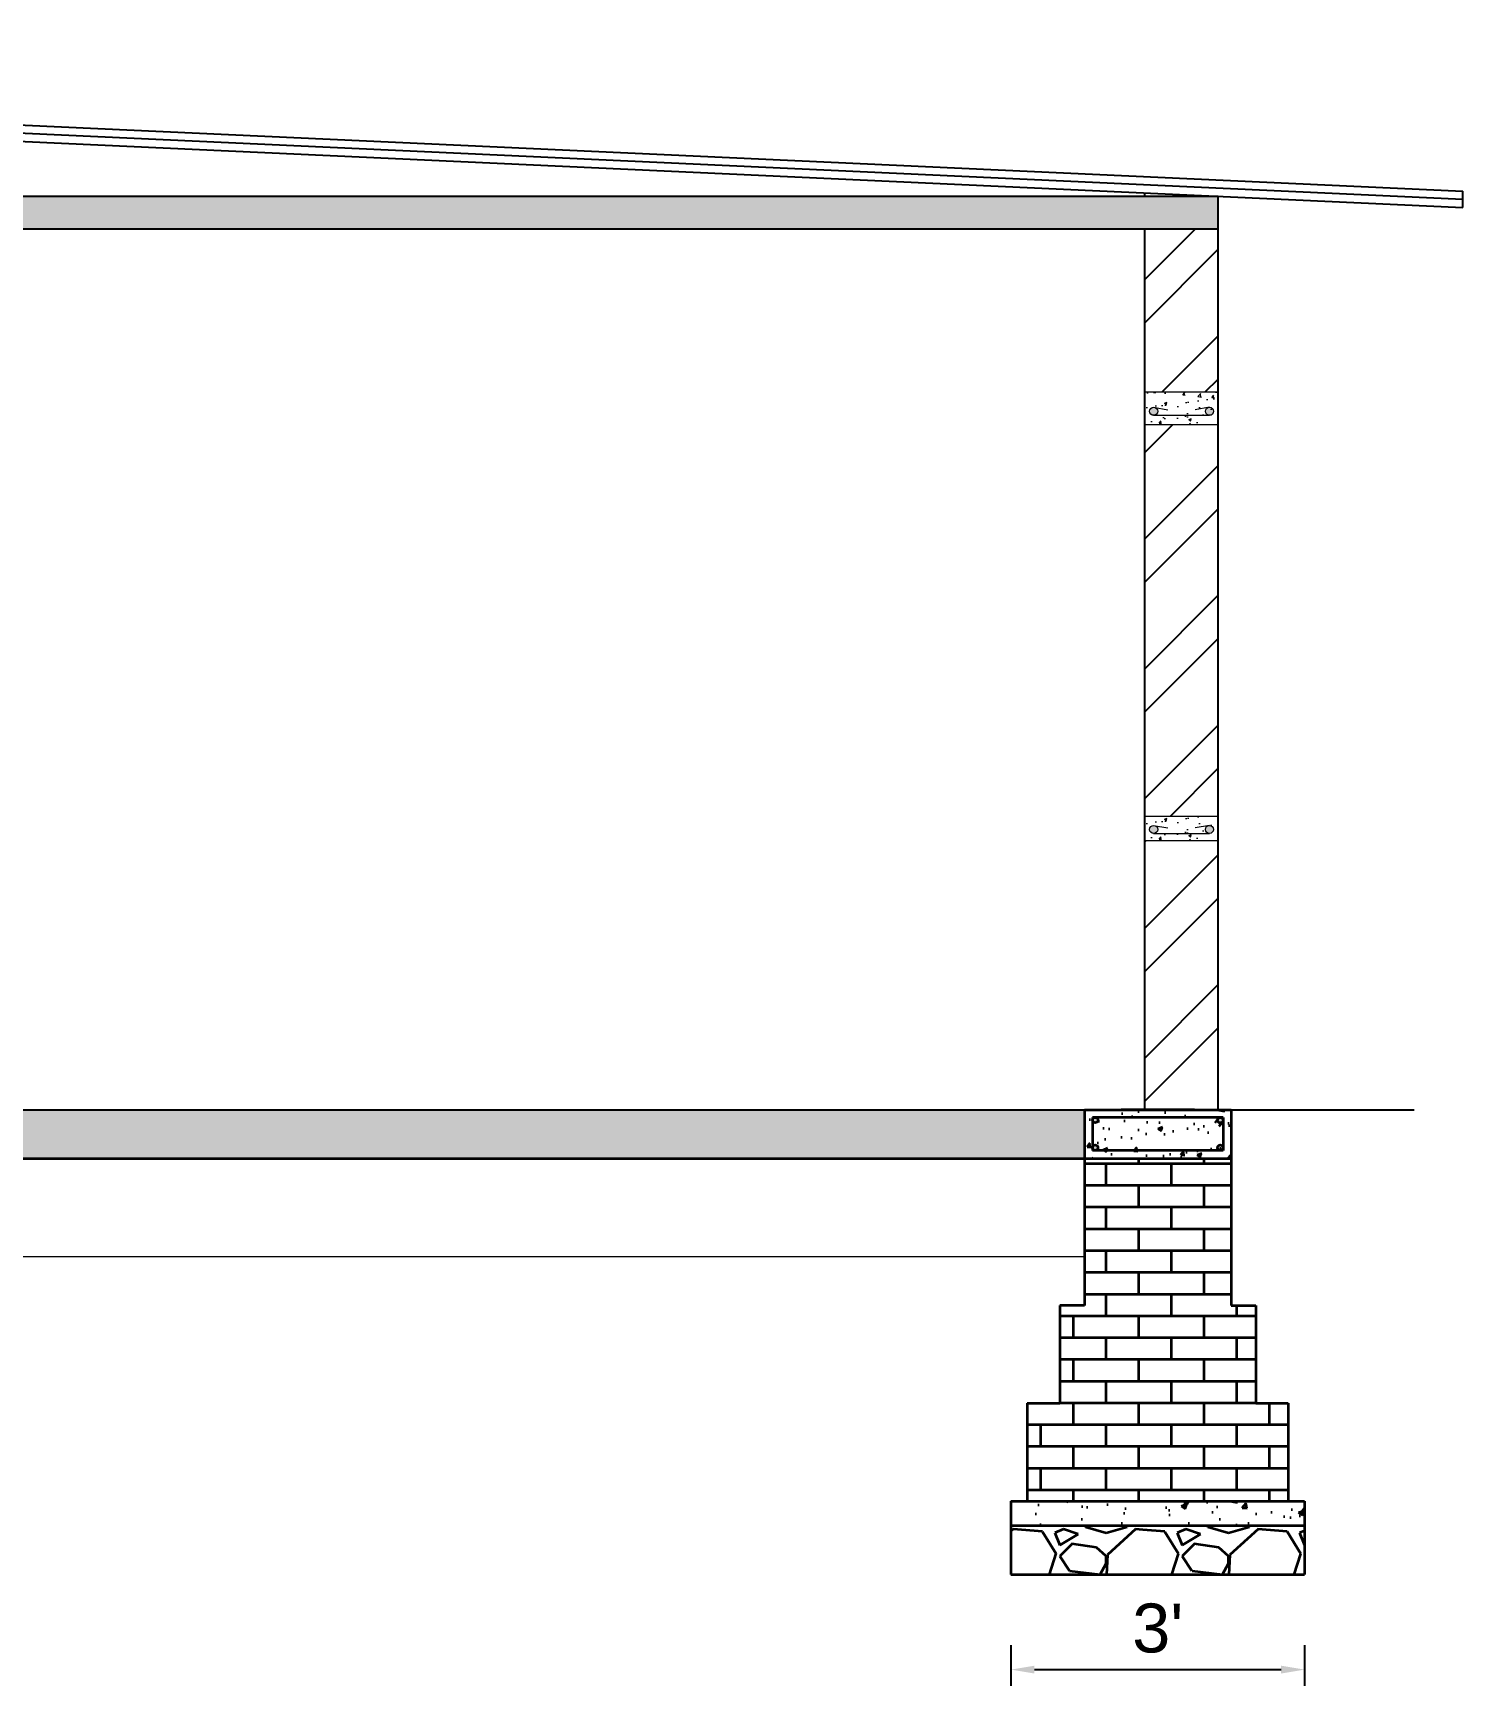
# Model space of a CAD drawing. Header units: inches. Extents: x 392906 to 410488, y -52747 to -40742.
# Drawn here: x 403601.4 to 403776.7, y -51442.1 to -51239.4 of the extents above; entities that cross this region are included whole.
import ezdxf

# ---------------------------------------------------------------- set-up
doc = ezdxf.new("R2010")
doc.units = ezdxf.units.IN
doc.header["$LTSCALE"] = 2
doc.header["$MEASUREMENT"] = 0
doc.header["$PDMODE"] = 34
doc.layers.get('0').update_dxf_attribs({"linetype": 'CONTINUOUS'})
doc.layers.get('DEFPOINTS').update_dxf_attribs({"color": 141, "linetype": 'CONTINUOUS'})
for name, color, linetype, lineweight in [('door', 20, 'CONTINUOUS', 35), ('steps', 253, 'CONTINUOUS', 20), ('WALL - A', 1, 'CONTINUOUS', 40)]:
    doc.layers.add(name, color=color, linetype=linetype, lineweight=lineweight)
doc.styles.add('Lettring Text', font='arial.ttf')
doc.dimstyles.new('Copy of Standard', dxfattribs={"dimtxt": 6, "dimasz": 2.875, "dimexe": 2, "dimexo": 4, "dimgap": 2, "dimtad": 1, "dimdec": 0, "dimrnd": 1, "dimzin": 0, "dimdsep": 46, "dimlunit": 4, "dimtxsty": 'Lettring Text', "dimcen": 0.1, "dimclrd": 7, "dimclre": 7, "dimclrt": 7, "dimazin": 0, "dimtfac": 0.645, "dimtdec": 0, "dimtmove": 1, "dimatfit": 0, "dimfxl": 3, "dimfxlon": 1, "dimtfillclr": 256, "dimtolj": 1, "dimtzin": 0, "dimlwd": -1, "dimlwe": -1, "dimarcsym": 2})
pattern_1 = [(228.0127875, (42693.675, -20640.5317), (-120, -135), [2.01804, -199.7863207]), (184.96974073, (42692.325, -20642.0317), (180, 15), [3.46302, -342.8388714]), (132.51044708, (42688.875, -20642.3317), (150, -165), [2.44182, -241.74048894]), (267.273689, (42683.025, -20646.0817), (15, 300), [3.15357, -312.2033706]), (292.83365418, (42682.875, -20649.2317), (-75, 180), [3.092325, -306.1405969]), (357.273689, (42684.075, -20652.0817), (-300, 15), [3.15357, -312.2033706]), (37.69424047, (42687.225, -20652.23173), (-195, -150), [4.170435, -412.87272823]), (72.25532837, (42690.525, -20649.6817), (105, 330), [3.93732, -389.79482245]), (121.42956562, (42691.725, -20645.9317), (-120, 195), [3.16425, -313.26109665]), (175.2363583, (42690.075, -20643.2317), (165, -15), [3.61248, -177.0114387]), (222.3974378, (42686.475, -20642.93173), (-180, -165), [4.67172, -462.5006251]), (138.81407483, (42697.875, -20646.2317), (-105, 90), [1.594515, -157.8576722]), (171.4692344, (42696.675, -20645.1817), (195, -30), [3.033555, -300.32267124]), (225, (42693.675, -20644.732), (-2e-15, -15), [2.121315, -19.09188844]), (203.1985905, (42692.625, -20642.9317), (75, 30), [1.14237, -113.0942266]), (291.8014095, (42691.575, -20643.3817), (-15, 45), [1.615545, -79.1619271]), (30.9637565, (42692.175, -20644.8817), (45, 30), [2.623935, -84.8403434]), (161.5650512, (42694.425, -20643.5317), (30, -15), [1.897365, -45.5367999]), (16.38954033, (42682.875, -20643.3817), (150, 45), [2.658, -263.1426772]), (70.34617594, (42685.425, -20642.6317), (-60, -165), [2.229915, -220.7611162]), (293.1985905, (42694.425, -20640.5317), (-30, 75), [2.284725, -111.9518716]), (343.61045967, (42695.325, -20642.6317), (-150, 45), [2.658, -263.1426772]), (339.4439548, (42682.875, -20652.6817), (-75, 30), [2.5632, -125.5968562]), (294.77514057, (42685.275, -20653.5817), (-75, 165), [2.14767, -212.61964595]), (66.8014095, (42694.575, -20655.5317), (30, 75), [2.284725, -111.9518716]), (17.35402464, (42695.475, -20653.4317), (-195, -60), [2.514465, -248.9313542]), (69.4439548, (42687.225, -20655.5317), (-30, -75), [1.2816, -126.8784562]), (101.3099325, (42693.675, -20655.5317), (-15, 60), [0.76485, -75.7204427]), (165.9637565, (42693.525, -20654.7817), (45, -15), [3.092325, -58.7542594]), (186.00900596, (42690.525, -20654.0317), (150, 15), [2.86575, -283.7088476]), (303.6900675, (42692.175, -20646.2317), (-15, 30), [2.16333, -51.91993913]), (353.15722659, (42693.375, -20648.0317), (255, -30), [3.77691, -373.91343936]), (60.9453959, (42697.125, -20648.4817), (-60, -105), [1.54434, -152.8901121]), (90, (42697.875, -20647.132), (-15, 15), [0.9, -14.1]), (120.25643716, (42690.225, -20653.5817), (60, -105), [2.08386, -206.30279984]), (48.0127875, (42689.175, -20651.7817), (120, 135), [4.03608, -197.7682807]), (0, (42691.875, -20648.782), (15, 15), [3.9, -11.1]), (325.30484647, (42695.775, -20648.7817), (150, -105), [2.37171, -234.7991145]), (254.0546041, (42697.725, -20650.1317), (-15, -60), [2.18403, -107.01761834]), (207.64597536, (42697.125, -20652.2317), (-285, -150), [3.555975, -352.04211273]), (175.42607874, (42693.975, -20653.8817), (-195, 15), [3.761985, -372.4361011])]
pattern_2 = [(50, (339411.042, 65140.823), (5.73808146, -0.50201708), [0.6, -6.6]), (355, (339411.042, 65140.823), (-1.11001067, 6.01753707), [0.48, -5.28]), (100.4514, (339411.5203, 65140.781), (4.62807505, 5.51551634), [0.50992152, -5.6091369]), (46.1842, (339411.042, 65142.423), (8.5379284, -1.3241521), [0.9, -9.9]), (96.6356, (339411.754, 65142.313), (7.47730164, 7.79294297), [0.7648823, -8.413704]), (351.1842, (339411.042, 65142.423), (7.47729556, 7.7929488), [0.72, -7.92]), (21, (339411.842, 65142.023), (4.77525642, -3.22095113), [0.6, -6.6]), (326, (339411.842, 65142.023), (1.94652266, 5.80120036), [0.48, -5.28]), (71.4514, (339412.24, 65141.7546), (6.72178103, 2.58024397), [0.50992152, -5.6091369]), (37.5, (339411.0421, 65140.823), (0.097278843, 2.66315083), [0, -5.216, 0, -5.36, 0, -5.3]), (7.5, (339411.0421, 65140.823), (2.1045563, 3.155293695), [0, -3.056, 0, -5.096, 0, -2.02]), (327.5, (339409.2581, 65140.823), (4.27057949, -0.180438974), [0, -2, 0, -6.24, 0, -8.28]), (317.5, (339408.458, 65140.823), (4.66548935, 0.80083986), [0, -2.6, 0, -4.144, 0, -5.88])]

# ---------------------------------------------------------------- blocks, each defined once
blk = doc.blocks.new('*D1262')
at = {"color": 7, "transparency": 16777216}
for p, q in [((403721.29, -51437.05), (403721.29, -51442.05)), ((403757.29, -51437.05), (403757.29, -51442.05)), ((403724.16, -51440.05), (403754.41, -51440.05))]:
    blk.add_line(p, q, dxfattribs=at)
at = {"color": 7, "linetype": 'ByBlock', "transparency": 16777216}
for points in [[(403724.16, -51439.57), (403724.16, -51440.53), (403721.29, -51440.05)], [(403754.41, -51439.57), (403754.41, -51440.53), (403757.29, -51440.05)]]:
    blk.add_solid(points, dxfattribs=at)
at = {"layer": 'DEFPOINTS', "color": 0, "linetype": 'ByBlock', "transparency": 16777216}
for p in [(403721.29, -51428.4), (403757.29, -51428.4), (403757.29, -51440.05)]:
    blk.add_point(p, dxfattribs=at)
at = {"color": 7, "linetype": 'ByBlock', "lineweight": 5, "transparency": 16777216, "insert": (403739.29, -51434.99), "char_height": 6, "attachment_point": 5, "style": 'Lettring Text'}
blk.add_mtext("\\A1;3'", dxfattribs=at)

msp = doc.modelspace()

# ---------------------------------------------------------------- hatches: boundary and pattern name
at = {"linetype": 'ByBlock', "lineweight": 5}
h = msp.add_hatch(dxfattribs=at)
h.set_pattern_fill('AR-CONC', scale=0.5, style=0)
h.set_pattern_definition([(50, (357498.774, 17520.352), (3.58630091, -0.31376067), [0.375, -4.125]), (355, (357498.774, 17520.352), (-0.69375667, 3.76096067), [0.3, -3.3]), (100.4514, (357499.073, 17520.326), (2.89254691, 3.44719771), [0.31870095, -3.50571056]), (46.1842, (357498.774, 17521.352), (5.33620524, -0.82759507), [0.5625, -6.1875]), (96.6356, (357499.2187, 17521.283), (4.67331353, 4.87058935), [0.47805144, -5.258565]), (351.1842, (357498.774, 17521.352), (4.67330973, 4.870593), [0.45, -4.95]), (21, (357499.274, 17521.102), (2.98453526, -2.01309445), [0.375, -4.125]), (326, (357499.274, 17521.102), (1.21657666, 3.62575023), [0.3, -3.3]), (71.4514, (357499.5228, 17520.9343), (4.20111314, 1.61265248), [0.31870095, -3.50571056]), (37.5, (357498.774, 17520.352), (0.060799277, 1.66446927), [0, -3.26, 0, -3.35, 0, -3.3125]), (7.5, (357498.774, 17520.352), (1.315347687, 1.97205856), [0, -1.91, 0, -3.185, 0, -1.2625]), (327.5, (357497.659, 17520.352), (2.66911218, -0.112774359), [0, -1.25, 0, -3.9, 0, -5.175]), (317.5, (357497.159, 17520.352), (2.91593085, 0.50052491), [0, -1.625, 0, -2.59, 0, -3.675])])
h.paths.add_polyline_path([(403746.7, -51283.4), (403737.7, -51283.4), (403737.7, -51287.4), (403746.7, -51287.4)])
edge = h.paths.add_edge_path(flags=16)
edge.add_arc((403745.62, -51286.04), 0.496, 180, 268.058, ccw=False)
edge.add_arc((403745.62, -51286.04), 0.496, 0, 180, ccw=False)
edge.add_arc((403745.62, -51286.04), 0.496, -91.942, 0, ccw=False)
edge.add_line((403745.6, -51286.54), (403738.8, -51286.54))
edge.add_arc((403738.78, -51286.04), 0.496, 180, 271.942, ccw=False)
edge.add_arc((403738.78, -51286.04), 0.496, 0, 180, ccw=False)
edge.add_arc((403738.78, -51286.04), 0.496, -88.058, 0, ccw=False)
edge.add_line((403738.8, -51286.54), (403745.6, -51286.54))
h = msp.add_hatch(color=7, dxfattribs=at)
h.paths.add_polyline_path([(403746.11, -51285.77, 0.414214), (403745.62, -51285.27), (403745.45, -51285.3, 0.315664), (403745.12, -51285.77, 1)])
h.paths.add_polyline_path([(403738.95, -51285.3), (403738.78, -51285.27, 0.414214), (403738.29, -51285.77, 0.404321), (403738.77, -51286.26), (403738.8, -51286.26, 0.404321), (403739.28, -51285.77, 0.315664)])
h = msp.add_hatch(dxfattribs=at)
h.set_pattern_fill('AR-CONC', scale=0.5, style=0)
h.set_pattern_definition([(50, (357498.774, 17469.352), (3.58630091, -0.31376067), [0.375, -4.125]), (355, (357498.774, 17469.352), (-0.69375667, 3.76096067), [0.3, -3.3]), (100.4514, (357499.073, 17469.326), (2.89254691, 3.44719771), [0.31870095, -3.50571056]), (46.1842, (357498.774, 17470.352), (5.33620524, -0.82759507), [0.5625, -6.1875]), (96.6356, (357499.2187, 17470.283), (4.67331353, 4.87058935), [0.47805144, -5.258565]), (351.1842, (357498.774, 17470.352), (4.67330973, 4.870593), [0.45, -4.95]), (21, (357499.274, 17470.102), (2.98453526, -2.01309445), [0.375, -4.125]), (326, (357499.274, 17470.102), (1.21657666, 3.62575023), [0.3, -3.3]), (71.4514, (357499.5228, 17469.9343), (4.20111314, 1.61265248), [0.31870095, -3.50571056]), (37.5, (357498.774, 17469.352), (0.060799277, 1.66446927), [0, -3.26, 0, -3.35, 0, -3.3125]), (7.5, (357498.774, 17469.352), (1.315347687, 1.97205856), [0, -1.91, 0, -3.185, 0, -1.2625]), (327.5, (357497.659, 17469.352), (2.66911218, -0.112774359), [0, -1.25, 0, -3.9, 0, -5.175]), (317.5, (357497.159, 17469.352), (2.91593085, 0.50052491), [0, -1.625, 0, -2.59, 0, -3.675])])
h.paths.add_polyline_path([(403746.7, -51335.4), (403737.7, -51335.4), (403737.7, -51338.4), (403746.7, -51338.4)])
h.paths.add_polyline_path([(403745.6, -51337.54, -0.404321), (403745.12, -51337.04, -1), (403746.11, -51337.04, -0.424176), (403745.6, -51337.54), (403738.8, -51337.54, -0.424176), (403738.29, -51337.04, -1), (403739.28, -51337.04, -0.404321), (403738.8, -51337.54)], flags=16)
h = msp.add_hatch(color=7, dxfattribs=at)
h.paths.add_polyline_path([(403746.11, -51337.04, 0.414214), (403745.62, -51336.54), (403745.45, -51336.57, 0.315664), (403745.12, -51337.04, 1)])
h.paths.add_polyline_path([(403738.95, -51336.57), (403738.78, -51336.54, 0.414214), (403738.29, -51337.04, 0.404321), (403738.77, -51337.54), (403738.8, -51337.54, 0.404321), (403739.28, -51337.04, 0.315664)])
at = {"layer": 'door', "ltscale": 0.5}
h = msp.add_hatch(dxfattribs=at)
h.set_pattern_fill('AR-CONC', color=256, scale=0.8, style=0)
h.set_pattern_definition([(50, (0, 0), (5.73808146, -0.50201708), [0.6, -6.6]), (355, (0, 0), (-1.11001067, 6.01753707), [0.48, -5.28]), (100.4514445, (0.478, -0.042), (4.628070774, 5.51551993), [0.50992154, -5.6091369]), (46.1842, (0, 1.6), (8.53793065, -1.32415425), [0.9, -9.9]), (96.6356355, (0.7115, 1.49), (7.47729557, 7.7929488), [0.76488274, -8.41371008]), (351.184164, (0, 1.6), (7.47729556, 7.7929488), [0.72, -7.92]), (21, (0.8, 1.2), (4.775256417, -3.220951125), [0.6, -6.6]), (326, (0.8, 1.2), (1.946522655, 5.80120036), [0.48, -5.28]), (71.4514447, (1.198, 0.9316), (6.721779014, 2.58024922), [0.50992152, -5.6091369]), (37.5, (0, 0), (0.097278843, 2.663150831), [0, -5.216, 0, -5.36, 0, -5.3]), (7.5, (0, 0), (2.1045563, 3.155293695), [0, -3.056, 0, -5.096, 0, -2.02]), (327.5, (-1.784, 0), (4.270579489, -0.180438974), [0, -2, 0, -6.24, 0, -8.28]), (317.5, (-2.584, 0), (4.665489355, 0.80083986), [0, -2.6, 0, -4.144, 0, -5.88])])
h.paths.add_polyline_path([(403746.7, -51259.4), (403380.96, -51259.4), (403380.96, -51263.4), (403746.7, -51263.4)])
h = msp.add_hatch(dxfattribs=at)
h.set_pattern_fill('AR-CONC', color=256, scale=0.8, style=0)
h.set_pattern_definition(pattern_2)
h.paths.add_polyline_path([(403748.29, -51371.4), (403730.29, -51371.4), (403730.29, -51377.4), (403748.29, -51377.4), (403748.29, -51372.35)])
h.paths.add_polyline_path([(403747.29, -51372.35), (403747.29, -51376.4), (403731.29, -51376.4), (403731.29, -51372.35), (403731.59, -51372.35, -0.049683), (403731.66, -51372.35)], flags=16)
h.paths.add_polyline_path([(403747.28, -51372.69, -1), (403746.61, -51372.69, -1)], flags=0)
h.paths.add_polyline_path([(403747.29, -51376.06, -1), (403746.62, -51376.06, -1)], flags=16)
h.paths.add_polyline_path([(403731.96, -51376.06, -1), (403731.29, -51376.06, -1)], flags=16)
h = msp.add_hatch(dxfattribs=at)
h.set_pattern_fill('AR-CONC', color=256, scale=0.8, style=0)
h.set_pattern_definition(pattern_2)
h.paths.add_polyline_path([(403747.29, -51372.35), (403731.29, -51372.35), (403731.29, -51376.4), (403747.29, -51376.4)])
h = msp.add_hatch(color=256, dxfattribs=at)
h.paths.add_polyline_path([(403731.96, -51372.68, 0.385424), (403731.66, -51372.35), (403731.59, -51372.35, 0.385424), (403731.29, -51372.68, 1)])
h.paths.add_polyline_path([(403731.29, -51376.06, 1), (403731.96, -51376.06, 1)])
h.paths.add_polyline_path([(403746.61, -51372.69, 1), (403747.28, -51372.69, 1)])
h.paths.add_polyline_path([(403746.62, -51376.06, 1), (403747.29, -51376.06, 1)])
at = {"layer": 'door', "ltscale": 0.5, "transparency": 33554648}
h = msp.add_hatch(dxfattribs=at)
h.set_pattern_fill('AR-BRSTD', color=256)
h.set_pattern_definition([(0, (248336.9682, -24483.9714), (0, 2.667), []), (90, (248336.968, -24483.9714), (-4, 2.667), [2.667, -2.667])])
h.paths.add_polyline_path([(403748.29, -51377.4), (403730.29, -51377.4), (403730.29, -51395.4), (403748.29, -51395.4)])
h.paths.add_polyline_path([(403751.29, -51395.4), (403727.29, -51395.4), (403727.29, -51407.4), (403748.29, -51407.4), (403751.29, -51407.4)])
h.paths.add_polyline_path([(403755.29, -51407.4), (403748.29, -51407.4), (403727.29, -51407.4), (403723.29, -51407.4), (403723.29, -51419.4), (403755.29, -51419.4)])
at = {"layer": 'door', "ltscale": 0.5}
h = msp.add_hatch(dxfattribs=at)
h.set_pattern_fill('AR-CONC', color=256, style=0)
h.set_pattern_definition([(50, (398971.5496, 17023.4817), (7.17260183, -0.62752135), [0.75, -8.25]), (355, (398971.5496, 17023.482), (-1.3875133, 7.5219213), [0.6, -6.6]), (100.4514, (398972.147, 17023.4294), (5.7850938, 6.8943954), [0.6374019, -7.0114211]), (46.1842, (398971.55, 17025.482), (10.6724105, -1.6551901), [1.125, -12.375]), (96.6356, (398972.439, 17025.344), (9.346627, 9.7411787), [0.9561029, -10.51713]), (351.1842, (398971.55, 17025.482), (9.3466195, 9.741186), [0.9, -9.9]), (21, (398972.5496, 17024.9817), (5.9690705, -4.0261889), [0.75, -8.25]), (326, (398972.5496, 17024.982), (2.4331533, 7.25150045), [0.6, -6.6]), (71.4514, (398973.047, 17024.646), (8.4022263, 3.225305), [0.6374019, -7.0114211]), (37.5, (398971.5496, 17023.4817), (0.12159855, 3.32893854), [0, -6.52, 0, -6.7, 0, -6.625]), (7.5, (398971.5496, 17023.4817), (2.63069537, 3.94411712), [0, -3.82, 0, -6.37, 0, -2.525]), (327.5, (398969.3196, 17023.4817), (5.33822436, -0.22554872), [0, -2.5, 0, -7.8, 0, -10.35]), (317.5, (398968.3196, 17023.4817), (5.8318617, 1.00104982), [0, -3.25, 0, -5.18, 0, -7.35])])
h.paths.add_polyline_path([(403757.29, -51419.4), (403721.29, -51419.4), (403721.29, -51422.4), (403757.29, -51422.4)])
at = {"layer": 'door', "ltscale": 0.5, "transparency": 33554648}
h = msp.add_hatch(dxfattribs=at)
h.set_pattern_fill('GRAVEL', color=256, scale=15)
h.set_pattern_definition(pattern_1)
h.paths.add_polyline_path([(403737.44, -51422.4), (403721.29, -51422.4), (403721.29, -51428.4), (403737.44, -51428.4)])
h = msp.add_hatch(dxfattribs=at)
h.set_pattern_fill('GRAVEL', color=256, scale=15)
h.set_pattern_definition(pattern_1)
h.paths.add_polyline_path([(403757.29, -51428.4), (403757.29, -51422.4), (403737.44, -51422.4), (403737.44, -51428.4)])
at = {"layer": 'steps', "ltscale": 0.3}
h = msp.add_hatch(dxfattribs=at)
h.set_pattern_fill('AR-CONC', scale=0.8, style=0)
h.set_pattern_definition([(50, (-9.592, -1621.5183), (5.73808146, -0.50201708), [0.6, -6.6]), (355, (-9.592, -1621.518), (-1.11001067, 6.01753707), [0.48, -5.28]), (100.4514445, (-9.114, -1621.56), (4.628070774, 5.51551993), [0.50992154, -5.6091369]), (46.1842, (-9.592, -1619.918), (8.53793065, -1.32415425), [0.9, -9.9]), (96.6356355, (-8.8806, -1620.029), (7.47729557, 7.7929488), [0.76488274, -8.41371008]), (351.184164, (-9.592, -1619.918), (7.47729556, 7.7929488), [0.72, -7.92]), (21, (-8.792, -1620.3183), (4.775256417, -3.220951125), [0.6, -6.6]), (326, (-8.792, -1620.318), (1.946522655, 5.80120036), [0.48, -5.28]), (71.4514447, (-8.394, -1620.5867), (6.721779014, 2.58024922), [0.50992152, -5.6091369]), (37.5, (-9.592, -1621.5183), (0.097278843, 2.663150831), [0, -5.216, 0, -5.36, 0, -5.3]), (7.5, (-9.592, -1621.5183), (2.1045563, 3.155293695), [0, -3.056, 0, -5.096, 0, -2.02]), (327.5, (-11.376, -1621.5183), (4.270579489, -0.180438974), [0, -2, 0, -6.24, 0, -8.28]), (317.5, (-12.176, -1621.5183), (4.665489355, 0.80083986), [0, -2.6, 0, -4.144, 0, -5.88])])
h.paths.add_polyline_path([(403730.29, -51371.4), (403583.3, -51371.4), (403583.3, -51377.4), (403730.29, -51377.4)])
at = {"layer": 'WALL - A', "lineweight": 25}
h = msp.add_hatch(dxfattribs=at)
h.set_pattern_fill('ANSI32', color=256, scale=30, style=0)
h.paths.add_polyline_path([(403390.06, -51243), (403380.95, -51242.58), (403380.96, -51259.4), (403390.06, -51259.4)])
h.paths.add_polyline_path([(403390.06, -51263.4), (403380.96, -51263.4), (403380.98, -51283.4), (403390.06, -51283.4)])
h.paths.add_polyline_path([(403524.7, -51263.4), (403515.7, -51263.4), (403515.7, -51283.4), (403524.7, -51283.4)])
h.paths.add_polyline_path([(403524.7, -51249.19), (403515.7, -51248.78), (403515.7, -51259.4), (403524.7, -51259.4)])
h.paths.add_polyline_path([(403581.7, -51251.81), (403572.7, -51251.4), (403572.7, -51259.4), (403581.7, -51259.4)])
h.paths.add_polyline_path([(403581.7, -51263.4), (403572.7, -51263.4), (403572.7, -51283.4), (403581.7, -51283.4)])
h.paths.add_polyline_path([(403581.7, -51338.4), (403572.7, -51338.4), (403572.7, -51371.4), (403581.7, -51371.4)])
h.paths.add_polyline_path([(403581.7, -51287.4), (403572.7, -51287.4), (403572.7, -51335.4), (403581.7, -51335.4)])
h.paths.add_polyline_path([(403524.7, -51287.4), (403515.7, -51287.4), (403515.7, -51335.4), (403524.7, -51335.4)])
h.paths.add_polyline_path([(403524.7, -51338.4), (403515.7, -51338.4), (403515.7, -51371.4), (403524.7, -51371.4)])
h.paths.add_polyline_path([(403746.7, -51338.4), (403737.7, -51338.4), (403737.7, -51371.4), (403746.7, -51371.4)])
h.paths.add_polyline_path([(403746.7, -51287.4), (403737.7, -51287.4), (403737.7, -51335.4), (403746.7, -51335.4)])
h.paths.add_polyline_path([(403746.7, -51263.4), (403737.7, -51263.4), (403737.7, -51283.4), (403746.7, -51283.4)])
h.paths.add_polyline_path([(403737.7, -51258.99), (403737.7, -51259.4), (403746.7, -51259.4)])

# ---------------------------------------------------------------- linework, layer by layer
at = {"ltscale": 0.5}
for p, q in [((403355.32, -51239.4), (403776.7, -51258.78)), ((403355.32, -51240.4), (403776.7, -51259.78)), ((403355.32, -51241.4), (403776.7, -51260.78)), ((403355.32, -51259.4), (403746.7, -51259.4)), ((403737.7, -51259.4), (403737.7, -51258.99)), ((403746.7, -51371.4), (403746.7, -51259.4)), ((403776.7, -51260.78), (403776.7, -51258.78)), ((403355.32, -51263.4), (403746.7, -51263.4)), ((403737.7, -51371.4), (403737.7, -51263.4)), ((403355.32, -51371.4), (403746.7, -51371.4)), ((403734.79, -51371.4), (403743.79, -51371.4)), ((403734.79, -51371.4), (403743.79, -51371.4)), ((403746.7, -51371.4), (403770.7, -51371.4))]:
    msp.add_line(p, q, dxfattribs=at)
at = {"color": 7, "linetype": 'ByBlock', "lineweight": 5}
for p, q in [((403737.7, -51283.4), (403746.7, -51283.4)), ((403738.78, -51285.27), (403740.53, -51285.58)), ((403745.62, -51285.27), (403743.87, -51285.58)), ((403737.7, -51287.4), (403746.7, -51287.4)), ((403737.7, -51287.4), (403746.7, -51287.4)), ((403738.77, -51286.26), (403745.62, -51286.26)), ((403737.7, -51335.4), (403746.7, -51335.4)), ((403738.78, -51336.54), (403740.53, -51336.85)), ((403745.62, -51336.54), (403743.87, -51336.85)), ((403737.7, -51338.4), (403746.7, -51338.4)), ((403737.7, -51338.4), (403746.7, -51338.4)), ((403738.77, -51337.54), (403745.62, -51337.54))]:
    msp.add_line(p, q, dxfattribs=at)
at = {"color": 7, "linetype": 'ByBlock', "lineweight": 5, "ltscale": 10}
msp.add_line((403583.3, -51389.4), (403730.29, -51389.39), dxfattribs=at)
at = {"color": 7, "linetype": 'ByBlock', "lineweight": 5}
for centre in [(403738.78, -51285.77), (403745.62, -51285.77), (403738.78, -51337.04), (403745.62, -51337.04)]:
    msp.add_circle(centre, 0.496, dxfattribs=at)
at = {"layer": 'door', "ltscale": 0.5}
for p, q in [((403730.29, -51371.4), (403748.29, -51371.4)), ((403730.29, -51371.4), (403730.29, -51395.4)), ((403747.29, -51372.35), (403731.29, -51372.35)), ((403731.29, -51372.35), (403731.29, -51376.4)), ((403734.79, -51371.4), (403743.79, -51371.4)), ((403734.79, -51371.4), (403743.79, -51371.4)), ((403743.79, -51371.4), (403734.79, -51371.4)), ((403734.79, -51371.4), (403743.79, -51371.4)), ((403746.78, -51372.35), (403746.29, -51373)), ((403747.29, -51372.79), (403746.78, -51373.45)), ((403747.29, -51372.35), (403747.29, -51376.4)), ((403748.29, -51371.4), (403748.29, -51395.4)), ((403583.3, -51377.4), (403730.29, -51377.4)), ((403730.29, -51377.4), (403748.29, -51377.4)), ((403747.29, -51376.4), (403731.29, -51376.4)), ((403727.29, -51395.4), (403727.29, -51407.4)), ((403730.29, -51395.4), (403727.29, -51395.4)), ((403748.29, -51395.4), (403751.29, -51395.4)), ((403751.29, -51395.4), (403751.29, -51407.4)), ((403723.29, -51407.4), (403727.29, -51407.4)), ((403723.29, -51407.4), (403723.29, -51419.4)), ((403751.29, -51407.4), (403755.29, -51407.4)), ((403755.29, -51407.4), (403755.29, -51419.4)), ((403721.29, -51419.4), (403757.29, -51419.4)), ((403721.29, -51419.4), (403721.29, -51428.4)), ((403757.29, -51419.4), (403757.29, -51428.4)), ((403721.29, -51422.4), (403757.29, -51422.4)), ((403721.29, -51428.4), (403757.29, -51428.4))]:
    msp.add_line(p, q, dxfattribs=at)
for centre in [(403731.62, -51372.68), (403746.95, -51372.69), (403731.62, -51376.06), (403746.95, -51376.06)]:
    msp.add_circle(centre, 0.335, dxfattribs=at)

# ---------------------------------------------------------------- dimensions: what is measured, and where the dimension line sits
at = {"color": 7, "linetype": 'ByBlock', "lineweight": 5}
dim = msp.add_linear_dim(base=(403757.29, -51440.05), p1=(403721.29, -51428.4), p2=(403757.29, -51428.4), dimstyle='Copy of Standard', dxfattribs=at)
dim.commit()
dim.dimension.update_dxf_attribs({"geometry": '*D1262', "text_midpoint": (403739.29, -51434.99)})

doc.saveas('drawing.dxf')
